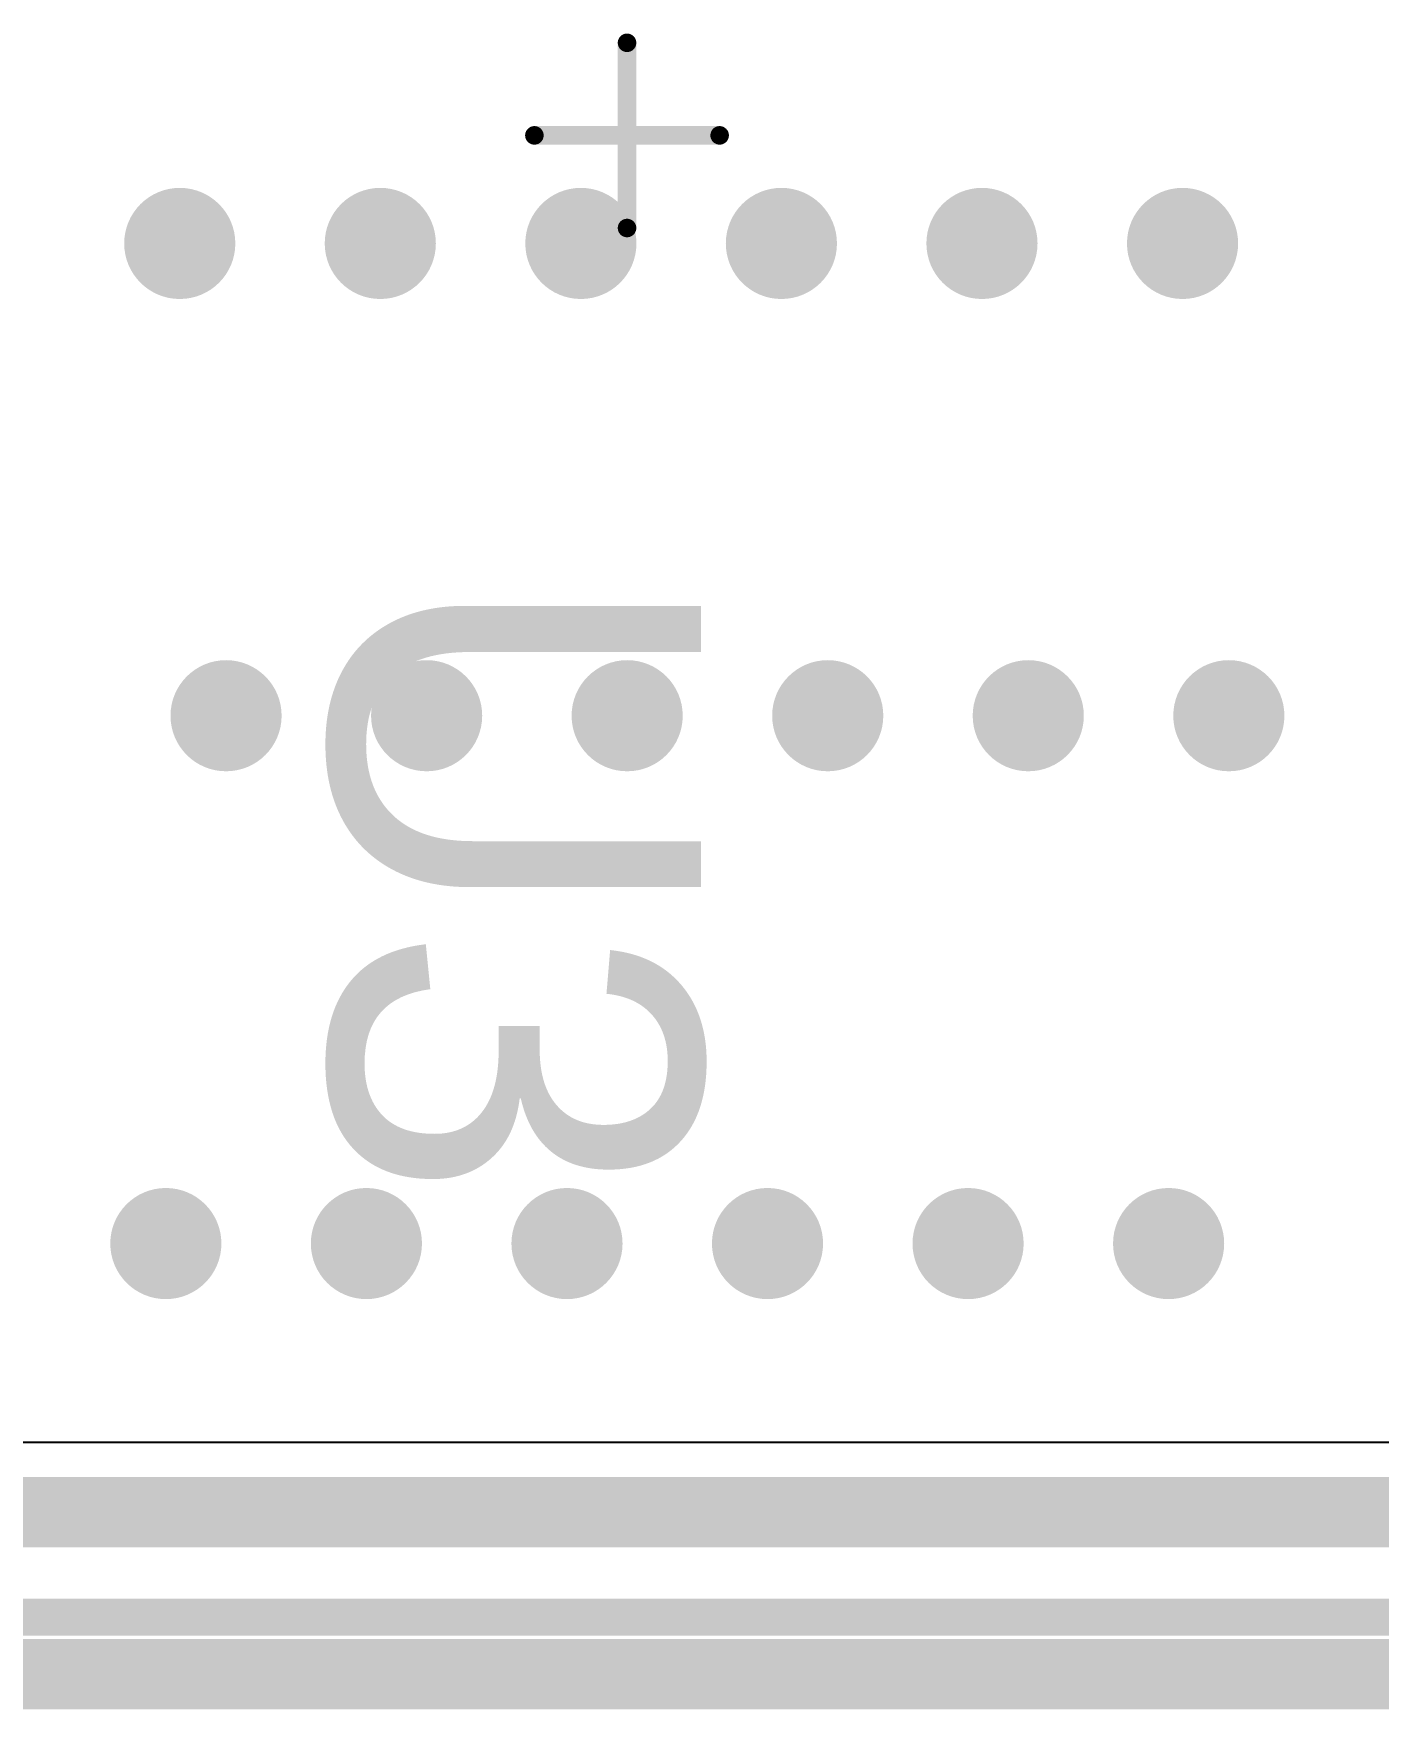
# Model space of a CAD drawing. Header units: millimetres. Extents: x -0.02 to 2.02, y -0.29 to 0.8.
# Drawn here: x 1.0122 to 1.2981, y 0.0774 to 0.4337 of the extents above; entities that cross this region are included whole.
import ezdxf

# ---------------------------------------------------------------- set-up
doc = ezdxf.new("R2010")
doc.units = ezdxf.units.MM
doc.header["$MEASUREMENT"] = 0
for name, color, linetype in [('BottomLayer', 5, 'Continuous'), ('Mechanical3', 76, 'Continuous'), ('Mechanical5', 56, 'Continuous'), ('TopLayer', 1, 'Continuous'), ('TopOverlay', 2, 'Continuous'), ('ViaHoleLayer', 16, 'Continuous')]:
    doc.layers.add(name, color=color, linetype=linetype)

# ---------------------------------------------------------------- blocks, each defined once
blk = doc.blocks.new('NEO_7M_0_12')
at = {"layer": 'Mechanical3'}
for points, const_width in [([(0.24803, 0.31496), (-0.23622, 0.31496)], 0.00787), ([(0.00394, 0.01969), (0.00394, -0.01968)], 0.00394), ([(0.02362, 0), (-0.01575, 0)], 0.00394)]:
    blk.add_lwpolyline(points, dxfattribs=dict(at, const_width=const_width))
at = {"layer": 'Mechanical3', "const_width": 0.00197}
for points in [[(0.00295, 0.01969, 1), (0.00492, 0.01969, 1)], [(-0.01673, 0, 1), (-0.01476, 0, 1)], [(0.02264, 0, 1), (0.02461, 0, 1)], [(0.00295, -0.01968, 1), (0.00492, -0.01968, 1)]]:
    blk.add_lwpolyline(points, format="xyb", close=True, dxfattribs=at)
at = {"layer": 'Mechanical5', "const_width": 0.00787}
blk.add_lwpolyline([(0.24803, 0.31496), (-0.23622, 0.31496)], dxfattribs=at)
at = {"layer": 'TopOverlay', "const_width": 0.005}
blk.add_lwpolyline([(0.24409, 0.31496), (-0.23622, 0.31496)], dxfattribs=at)
at = {"layer": 'Mechanical5'}
blk.add_text('U3', height=0.07874, rotation=90, dxfattribs=at).set_placement((0.06693, 0.09188))

msp = doc.modelspace()

# ---------------------------------------------------------------- hatches: boundary and pattern name
at = {"layer": 'BottomLayer'}
h = msp.add_hatch(color=5, dxfattribs=at)
edge = h.paths.add_edge_path()
edge.add_arc((1.04331, 0.38906), 0.01181, 0, 360)
h = msp.add_hatch(color=5, dxfattribs=at)
edge = h.paths.add_edge_path()
edge.add_arc((1.08593, 0.38906), 0.01181, 0, 360)
h = msp.add_hatch(color=5, dxfattribs=at)
edge = h.paths.add_edge_path()
edge.add_arc((1.12856, 0.38906), 0.01181, 0, 360)
h = msp.add_hatch(color=5, dxfattribs=at)
edge = h.paths.add_edge_path()
edge.add_arc((1.17118, 0.38906), 0.01181, 0, 360)
h = msp.add_hatch(color=5, dxfattribs=at)
edge = h.paths.add_edge_path()
edge.add_arc((1.21381, 0.38906), 0.01181, 0, 360)
h = msp.add_hatch(color=5, dxfattribs=at)
edge = h.paths.add_edge_path()
edge.add_arc((1.25644, 0.38906), 0.01181, 0, 360)
h = msp.add_hatch(color=5, dxfattribs=at)
edge = h.paths.add_edge_path()
edge.add_arc((1.05315, 0.28867), 0.01181, 0, 360)
h = msp.add_hatch(color=5, dxfattribs=at)
edge = h.paths.add_edge_path()
edge.add_arc((1.09578, 0.28867), 0.01181, 0, 360)
h = msp.add_hatch(color=5, dxfattribs=at)
edge = h.paths.add_edge_path()
edge.add_arc((1.1384, 0.28867), 0.01181, 0, 360)
h = msp.add_hatch(color=5, dxfattribs=at)
edge = h.paths.add_edge_path()
edge.add_arc((1.18103, 0.28867), 0.01181, 0, 360)
h = msp.add_hatch(color=5, dxfattribs=at)
edge = h.paths.add_edge_path()
edge.add_arc((1.22365, 0.28867), 0.01181, 0, 360)
h = msp.add_hatch(color=5, dxfattribs=at)
edge = h.paths.add_edge_path()
edge.add_arc((1.26628, 0.28867), 0.01181, 0, 360)
h = msp.add_hatch(color=5, dxfattribs=at)
edge = h.paths.add_edge_path()
edge.add_arc((1.04035, 0.17647), 0.01181, 0, 360)
h = msp.add_hatch(color=5, dxfattribs=at)
edge = h.paths.add_edge_path()
edge.add_arc((1.08298, 0.17647), 0.01181, 0, 360)
h = msp.add_hatch(color=5, dxfattribs=at)
edge = h.paths.add_edge_path()
edge.add_arc((1.12561, 0.17647), 0.01181, 0, 360)
h = msp.add_hatch(color=5, dxfattribs=at)
edge = h.paths.add_edge_path()
edge.add_arc((1.16823, 0.17647), 0.01181, 0, 360)
h = msp.add_hatch(color=5, dxfattribs=at)
edge = h.paths.add_edge_path()
edge.add_arc((1.21086, 0.17647), 0.01181, 0, 360)
h = msp.add_hatch(color=5, dxfattribs=at)
edge = h.paths.add_edge_path()
edge.add_arc((1.25348, 0.17647), 0.01181, 0, 360)
at = {"layer": 'TopLayer'}
h = msp.add_hatch(color=1, dxfattribs=at)
edge = h.paths.add_edge_path()
edge.add_arc((1.04331, 0.38906), 0.01181, 0, 360)
h = msp.add_hatch(color=1, dxfattribs=at)
edge = h.paths.add_edge_path()
edge.add_arc((1.08593, 0.38906), 0.01181, 0, 360)
h = msp.add_hatch(color=1, dxfattribs=at)
edge = h.paths.add_edge_path()
edge.add_arc((1.12856, 0.38906), 0.01181, 0, 360)
h = msp.add_hatch(color=1, dxfattribs=at)
edge = h.paths.add_edge_path()
edge.add_arc((1.17118, 0.38906), 0.01181, 0, 360)
h = msp.add_hatch(color=1, dxfattribs=at)
edge = h.paths.add_edge_path()
edge.add_arc((1.21381, 0.38906), 0.01181, 0, 360)
h = msp.add_hatch(color=1, dxfattribs=at)
edge = h.paths.add_edge_path()
edge.add_arc((1.25644, 0.38906), 0.01181, 0, 360)
h = msp.add_hatch(color=1, dxfattribs=at)
edge = h.paths.add_edge_path()
edge.add_arc((1.05315, 0.28867), 0.01181, 0, 360)
h = msp.add_hatch(color=1, dxfattribs=at)
edge = h.paths.add_edge_path()
edge.add_arc((1.09578, 0.28867), 0.01181, 0, 360)
h = msp.add_hatch(color=1, dxfattribs=at)
edge = h.paths.add_edge_path()
edge.add_arc((1.1384, 0.28867), 0.01181, 0, 360)
h = msp.add_hatch(color=1, dxfattribs=at)
edge = h.paths.add_edge_path()
edge.add_arc((1.18103, 0.28867), 0.01181, 0, 360)
h = msp.add_hatch(color=1, dxfattribs=at)
edge = h.paths.add_edge_path()
edge.add_arc((1.22365, 0.28867), 0.01181, 0, 360)
h = msp.add_hatch(color=1, dxfattribs=at)
edge = h.paths.add_edge_path()
edge.add_arc((1.26628, 0.28867), 0.01181, 0, 360)
h = msp.add_hatch(color=1, dxfattribs=at)
edge = h.paths.add_edge_path()
edge.add_arc((1.04035, 0.17647), 0.01181, 0, 360)
h = msp.add_hatch(color=1, dxfattribs=at)
edge = h.paths.add_edge_path()
edge.add_arc((1.08298, 0.17647), 0.01181, 0, 360)
h = msp.add_hatch(color=1, dxfattribs=at)
edge = h.paths.add_edge_path()
edge.add_arc((1.12561, 0.17647), 0.01181, 0, 360)
h = msp.add_hatch(color=1, dxfattribs=at)
edge = h.paths.add_edge_path()
edge.add_arc((1.16823, 0.17647), 0.01181, 0, 360)
h = msp.add_hatch(color=1, dxfattribs=at)
edge = h.paths.add_edge_path()
edge.add_arc((1.21086, 0.17647), 0.01181, 0, 360)
h = msp.add_hatch(color=1, dxfattribs=at)
edge = h.paths.add_edge_path()
edge.add_arc((1.25348, 0.17647), 0.01181, 0, 360)
at = {"layer": 'ViaHoleLayer'}
h = msp.add_hatch(color=16, dxfattribs=at)
edge = h.paths.add_edge_path()
edge.add_arc((1.04331, 0.38906), 0.00591, 0, 360)
h = msp.add_hatch(color=16, dxfattribs=at)
edge = h.paths.add_edge_path()
edge.add_arc((1.08593, 0.38906), 0.00591, 0, 360)
h = msp.add_hatch(color=16, dxfattribs=at)
edge = h.paths.add_edge_path()
edge.add_arc((1.12856, 0.38906), 0.00591, 0, 360)
h = msp.add_hatch(color=16, dxfattribs=at)
edge = h.paths.add_edge_path()
edge.add_arc((1.17118, 0.38906), 0.00591, 0, 360)
h = msp.add_hatch(color=16, dxfattribs=at)
edge = h.paths.add_edge_path()
edge.add_arc((1.21381, 0.38906), 0.00591, 0, 360)
h = msp.add_hatch(color=16, dxfattribs=at)
edge = h.paths.add_edge_path()
edge.add_arc((1.25644, 0.38906), 0.00591, 0, 360)
h = msp.add_hatch(color=16, dxfattribs=at)
edge = h.paths.add_edge_path()
edge.add_arc((1.05315, 0.28867), 0.00591, 0, 360)
h = msp.add_hatch(color=16, dxfattribs=at)
edge = h.paths.add_edge_path()
edge.add_arc((1.09578, 0.28867), 0.00591, 0, 360)
h = msp.add_hatch(color=16, dxfattribs=at)
edge = h.paths.add_edge_path()
edge.add_arc((1.1384, 0.28867), 0.00591, 0, 360)
h = msp.add_hatch(color=16, dxfattribs=at)
edge = h.paths.add_edge_path()
edge.add_arc((1.18103, 0.28867), 0.00591, 0, 360)
h = msp.add_hatch(color=16, dxfattribs=at)
edge = h.paths.add_edge_path()
edge.add_arc((1.22365, 0.28867), 0.00591, 0, 360)
h = msp.add_hatch(color=16, dxfattribs=at)
edge = h.paths.add_edge_path()
edge.add_arc((1.26628, 0.28867), 0.00591, 0, 360)
h = msp.add_hatch(color=16, dxfattribs=at)
edge = h.paths.add_edge_path()
edge.add_arc((1.04035, 0.17647), 0.00591, 0, 360)
h = msp.add_hatch(color=16, dxfattribs=at)
edge = h.paths.add_edge_path()
edge.add_arc((1.08298, 0.17647), 0.00591, 0, 360)
h = msp.add_hatch(color=16, dxfattribs=at)
edge = h.paths.add_edge_path()
edge.add_arc((1.12561, 0.17647), 0.00591, 0, 360)
h = msp.add_hatch(color=16, dxfattribs=at)
edge = h.paths.add_edge_path()
edge.add_arc((1.16823, 0.17647), 0.00591, 0, 360)
h = msp.add_hatch(color=16, dxfattribs=at)
edge = h.paths.add_edge_path()
edge.add_arc((1.21086, 0.17647), 0.00591, 0, 360)
h = msp.add_hatch(color=16, dxfattribs=at)
edge = h.paths.add_edge_path()
edge.add_arc((1.25348, 0.17647), 0.00591, 0, 360)

# ---------------------------------------------------------------- linework, layer by layer
at = {"layer": 'BottomLayer'}
msp.add_line((1.40333, 0.13416), (0.77581, 0.13416), dxfattribs=at)
at = {"layer": 'BottomLayer', "const_width": 0.015}
for points in [[(0.76969, 0.11938), (1.40945, 0.11938)], [(0.75197, 0.08493), (1.41339, 0.08493)]]:
    msp.add_lwpolyline(points, dxfattribs=at)

# ---------------------------------------------------------------- block references
at = {"rotation": 180}
msp.add_blockref('NEO_7M_0_12', (1.14231, 0.41203), dxfattribs=at)

doc.saveas('drawing.dxf')
